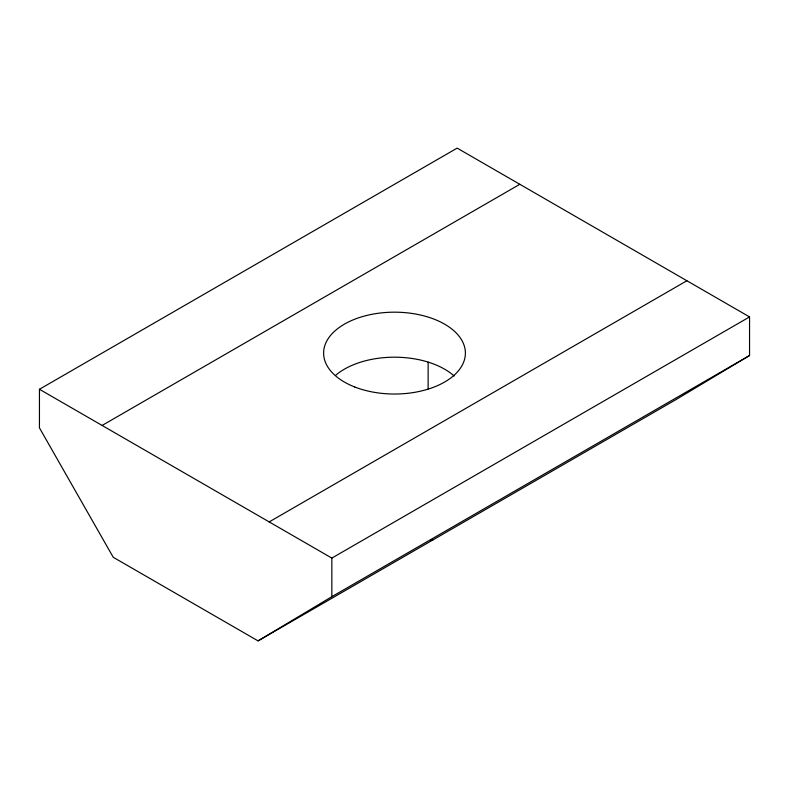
<?xml version="1.0" encoding="UTF-8"?>
<svg xmlns="http://www.w3.org/2000/svg" width="789" height="789" viewBox="0 0 789 789"><rect width="100%" height="100%" fill="white"/><g stroke="black" fill="none" stroke-linecap="round" stroke-linejoin="round"><path stroke-width="1.18" d="M258.052 640.885L331.844 596.671L749.55 355.514L749.55 316.922L457.156 148.115L39.45 389.273L39.45 427.865L113.241 557.281L258.052 640.885L675.759 399.727L749.55 355.514M102.106 425.449L519.813 184.291M269.187 521.914L686.894 280.756M39.45 389.273L331.844 558.089L749.55 316.922M430.686 540.179L433.092 539.804M428.131 362.181L428.131 388.977M331.844 558.089L331.844 596.671M335.838 375.14A70.892 40.929 0 0 1 454.178 376.028M354.715 386.975A70.892 40.929 0 0 0 465.204 356.056A70.892 40.929 0 0 0 363.591 316.271A70.892 40.929 0 0 0 354.715 386.975"/></g></svg>
